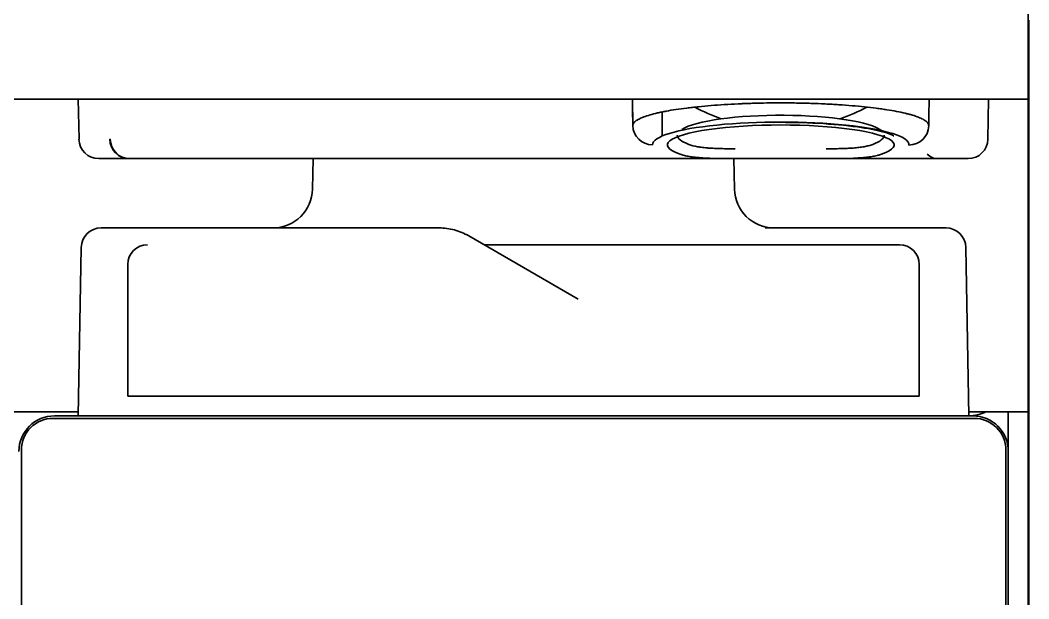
# Model space of a CAD drawing. Header units: inches. Extents: x 885 to 6823, y 710 to 5493.
# Drawn here: x 3214.8 to 3265.8, y 2345.6 to 2374.9 of the extents above; entities that cross this region are included whole.
import ezdxf

# ---------------------------------------------------------------- set-up
doc = ezdxf.new("R2010")
doc.units = ezdxf.units.IN
doc.layers.add('1', color=7, linetype='Continuous', true_color=0xffffff)

msp = doc.modelspace()

# ---------------------------------------------------------------- linework, layer by layer
at = {"layer": '1', "color": 7, "linetype": 'Continuous', "lineweight": 35}
for p, q in [((3265.78, 2370.856), (3265.78, 4018.856)), ((3265.78, 2374.856), (3265.816, 2374.856)), ((3265.816, 2374.856), (3265.816, 2372.856)), ((3265.816, 2372.856), (3265.816, 2316.856)), ((3263.78, 2370.856), (3097.78, 2370.856)), ((3217.78, 2370.856), (3217.816, 2368.838)), ((3245.78, 2370.856), (3245.803, 2369.53)), ((3263.745, 2368.838), (3263.78, 2370.856)), ((3263.78, 2370.856), (3265.78, 2370.856)), ((3265.78, 2370.875), (3265.78, 2355.056)), ((3265.78, 2370.875), (3265.78, 2355.056)), ((3247.28, 2368.997), (3247.28, 2370.183)), ((3218.815, 2367.856), (3220.35, 2367.856)), ((3250.764, 2367.856), (3220.374, 2367.856)), ((3229.646, 2367.856), (3229.62, 2366.321)), ((3255.797, 2367.856), (3250.764, 2367.856)), ((3250.941, 2366.321), (3250.914, 2367.856)), ((3261.188, 2367.856), (3255.797, 2367.856)), ((3261.188, 2367.856), (3262.745, 2367.856)), ((3236.012, 2364.356), (3218.929, 2364.356)), ((3260.178, 2364.356), (3252.5, 2364.356)), ((3260.178, 2364.356), (3261.632, 2364.356)), ((3243.048, 2360.757), (3237.512, 2363.954)), ((3217.929, 2363.373), (3217.78, 2354.856)), ((3238.289, 2363.506), (3259.28, 2363.506)), ((3262.78, 2354.856), (3262.632, 2363.373)), ((3220.28, 2360.411), (3220.28, 2362.506)), ((3260.28, 2362.506), (3260.28, 2360.411)), ((3220.28, 2357.103), (3220.28, 2360.411)), ((3260.28, 2360.411), (3260.28, 2357.103)), ((3220.28, 2355.856), (3220.28, 2357.103)), ((3260.28, 2357.103), (3260.28, 2355.856)), ((3221.28, 2355.856), (3259.28, 2355.856)), ((3217.785, 2355.056), (3191.18, 2355.056)), ((3217.785, 2355.056), (3191.18, 2355.056)), ((3263.78, 2355.056), (3262.776, 2355.056)), ((3263.78, 2355.056), (3262.776, 2355.056)), ((3265.78, 2355.056), (3263.78, 2355.056)), ((3265.78, 2355.056), (3263.78, 2355.056)), ((3264.78, 2355.056), (3264.78, 2354.51)), ((3264.78, 2355.056), (3264.78, 2354.51)), ((3265.78, 2354.51), (3265.78, 2355.056)), ((3265.78, 2354.51), (3265.78, 2355.056)), ((3263.055, 2354.731), (3216.505, 2354.731)), ((3216.58, 2354.856), (3262.98, 2354.856)), ((3264.78, 2354.51), (3264.78, 2353.055)), ((3264.78, 2354.51), (3264.78, 2353.055)), ((3265.78, 2308.151), (3265.78, 2354.51)), ((3265.78, 2308.151), (3265.78, 2354.51)), ((3214.905, 2353.131), (3214.905, 2306.581)), ((3264.655, 2306.581), (3264.655, 2353.131)), ((3264.78, 2353.056), (3264.78, 2306.656))]:
    msp.add_line(p, q, dxfattribs=at)
for centre, radius, start, end in [((3253.28, 2378.439), 9.083, 241.3979, 250.6872), ((3253.28, 2378.439), 9.083, 289.3128, 298.6021), ((3218.815, 2368.856), 1, 181, 270), ((3262.745, 2368.856), 1, 270, 359), ((3227.62, 2366.356), 2, 270, 359), ((3252.941, 2366.356), 2, 181, 270), ((3218.929, 2363.356), 1, 90, 179), ((3261.632, 2363.356), 1, 1, 90), ((3221.28, 2362.506), 1, 90, 180), ((3259.28, 2362.506), 1, 0, 90), ((3262.78, 2356.856), 2, 270, 295.8398), ((3216.58, 2353.056), 1.8, 90, 180), ((3216.505, 2353.131), 1.6, 90, 180), ((3262.98, 2353.056), 1.8, 0, 90), ((3263.055, 2353.131), 1.6, 0, 90)]:
    msp.add_arc(centre, radius, start, end, dxfattribs=at)
for centre, major_axis, ratio, start_param, end_param in [((3253.28, 2368.566), (6.477, 0), 0.176328, 6.264418, 9.430614), ((3253.28, 2369.04), (5.23, 0), 0.193184, 0.232592, 2.843796), ((3246.803, 2369.544), (-0.999, -0.033), 0.984791, 6.267311, 7.821398), ((3253.28, 2368.547), (5.73, 0), 0.176327, 5.80633, 9.901633), ((3259.756, 2369.529), (0.994, -0.106), 0.98464, 4.816817, 6.373149), ((3220.35, 2368.856), (0, 1), 0.981161, 1.58825, 3.141593), ((3220.374, 2368.856), (0, 1), 0.975126, 1.58866, 3.141593), ((3253.28, 2369.04), (5.23, 0), 0.193184, 3.141537, 3.618448), ((3253.28, 2369.04), (5.23, 0), 0.193184, 5.80633, 6.283241)]:
    msp.add_ellipse(centre, major_axis=major_axis, ratio=ratio, start_param=start_param, end_param=end_param, dxfattribs=at)
for points in [[(3245.804, 2369.527), (3245.796, 2369.97), (3245.788, 2370.413), (3245.78, 2370.856)], [(3219.369, 2368.838), (3219.378, 2368.838), (3219.389, 2368.838), (3219.399, 2368.838)], [(3260.671, 2368.083), (3260.762, 2368.008), (3260.939, 2367.894), (3261.107, 2367.856), (3261.188, 2367.856)]]:
    msp.add_open_spline(points, degree=3, dxfattribs=at)
for points, knots in [([(3260.756, 2369.512), (3260.759, 2369.701), (3260.763, 2369.89), (3260.767, 2370.113), (3260.767, 2370.149), (3260.772, 2370.408), (3260.776, 2370.632), (3260.78, 2370.856)], [0, 0, 0, 0, 0.421536, 0.421536, 0.500004, 0.500004, 1, 1, 1, 1]), ([(3245.804, 2369.527), (3245.802, 2369.564), (3245.813, 2369.602), (3245.859, 2369.677), (3245.894, 2369.714), (3245.964, 2369.769), (3245.99, 2369.787), (3246.034, 2369.815), (3246.05, 2369.824), (3246.082, 2369.842), (3246.099, 2369.851), (3246.188, 2369.896), (3246.27, 2369.932), (3246.455, 2370.001), (3246.559, 2370.035), (3246.788, 2370.101), (3246.913, 2370.133), (3247.084, 2370.172), (3247.119, 2370.18), (3247.19, 2370.196), (3247.298, 2370.219), (3247.412, 2370.241), (3247.645, 2370.285), (3247.974, 2370.34), (3248.337, 2370.391), (3248.623, 2370.427), (3248.72, 2370.438), (3248.87, 2370.455), (3248.92, 2370.461), (3249.022, 2370.472), (3249.073, 2370.477), (3249.331, 2370.504), (3249.754, 2370.542), (3250.199, 2370.575), (3250.655, 2370.603), (3250.889, 2370.616), (3251.188, 2370.63), (3251.248, 2370.632), (3251.368, 2370.637), (3251.548, 2370.645), (3251.73, 2370.651), (3252.094, 2370.662), (3252.338, 2370.667), (3252.829, 2370.674), (3253.076, 2370.676), (3253.387, 2370.675), (3253.449, 2370.675), (3253.574, 2370.675), (3253.636, 2370.674), (3253.824, 2370.673), (3253.948, 2370.671), (3254.318, 2370.665), (3254.806, 2370.653), (3255.283, 2370.634), (3255.637, 2370.617), (3255.755, 2370.611), (3255.93, 2370.601), (3255.988, 2370.598), (3256.104, 2370.591), (3256.162, 2370.587), (3256.448, 2370.569), (3256.67, 2370.552), (3257.101, 2370.516), (3257.311, 2370.496), (3257.717, 2370.453), (3257.913, 2370.43), (3258.15, 2370.4), (3258.197, 2370.394), (3258.29, 2370.381), (3258.428, 2370.362), (3258.56, 2370.342), (3258.817, 2370.302), (3259.141, 2370.245), (3259.427, 2370.184), (3259.628, 2370.137), (3259.692, 2370.121), (3259.785, 2370.096), (3259.815, 2370.088), (3259.874, 2370.071), (3259.903, 2370.063), (3260.044, 2370.021), (3260.145, 2369.987), (3260.324, 2369.918), (3260.403, 2369.882), (3260.504, 2369.828), (3260.534, 2369.81), (3260.576, 2369.783), (3260.589, 2369.774), (3260.614, 2369.755), (3260.626, 2369.746), (3260.681, 2369.7), (3260.745, 2369.625), (3260.761, 2369.55), (3260.756, 2369.512)], [0, 0, 0, 0, 0.03125, 0.03125, 0.0625, 0.0625, 0.078125, 0.078125, 0.085938, 0.085938, 0.09375, 0.09375, 0.125, 0.125, 0.15625, 0.15625, 0.1875, 0.1875, 0.195313, 0.195313, 0.203125, 0.21875, 0.21875, 0.25, 0.28125, 0.28125, 0.296875, 0.296875, 0.304688, 0.304688, 0.3125, 0.3125, 0.34375, 0.375, 0.375, 0.40625, 0.40625, 0.414063, 0.414063, 0.421875, 0.4375, 0.4375, 0.46875, 0.46875, 0.5, 0.5, 0.507813, 0.507813, 0.515625, 0.515625, 0.53125, 0.53125, 0.5625, 0.59375, 0.59375, 0.609375, 0.609375, 0.617188, 0.617188, 0.625, 0.625, 0.65625, 0.65625, 0.6875, 0.6875, 0.71875, 0.71875, 0.726563, 0.726563, 0.734375, 0.75, 0.75, 0.78125, 0.8125, 0.8125, 0.828125, 0.828125, 0.835938, 0.835938, 0.84375, 0.84375, 0.875, 0.875, 0.90625, 0.90625, 0.921875, 0.921875, 0.929688, 0.929688, 0.9375, 0.9375, 0.96875, 1, 1, 1, 1]), ([(3252.928, 2369.691), (3253.72, 2369.697), (3255.202, 2369.665), (3257.164, 2369.483), (3258.408, 2369.241), (3258.913, 2369.063), (3258.99, 2369.006), (3258.99, 2369.007)], [0, 0, 0, 0, 0.262778, 0.527093, 0.756551, 0.92408, 1, 1, 1, 1]), ([(3250.983, 2368.356), (3250.857, 2368.356), (3250.734, 2368.356), (3250.552, 2368.358), (3250.493, 2368.359), (3250.375, 2368.361), (3250.317, 2368.362), (3250.145, 2368.366), (3249.924, 2368.374), (3249.716, 2368.386), (3249.591, 2368.396), (3249.567, 2368.398), (3249.518, 2368.403), (3249.445, 2368.409), (3249.375, 2368.417), (3249.239, 2368.434), (3249.152, 2368.447), (3248.907, 2368.491), (3248.761, 2368.528), (3248.634, 2368.576)], [0, 0, 0, 0, 0.125, 0.125, 0.1875, 0.1875, 0.25, 0.25, 0.375, 0.5, 0.5, 0.53125, 0.53125, 0.5625, 0.625, 0.625, 0.75, 0.75, 1, 1, 1, 1]), ([(3257.927, 2368.576), (3257.895, 2368.564), (3257.862, 2368.553), (3257.793, 2368.531), (3257.758, 2368.521), (3257.648, 2368.492), (3257.492, 2368.459), (3257.231, 2368.42), (3257.04, 2368.402), (3256.914, 2368.392), (3256.889, 2368.39), (3256.838, 2368.387), (3256.761, 2368.381), (3256.682, 2368.377), (3256.521, 2368.37), (3256.3, 2368.362), (3255.95, 2368.356), (3255.704, 2368.356), (3255.577, 2368.356)], [0, 0, 0, 0, 0.0625, 0.0625, 0.125, 0.125, 0.25, 0.375, 0.5, 0.5, 0.53125, 0.53125, 0.5625, 0.625, 0.625, 0.75, 0.875, 1, 1, 1, 1]), ([(3250.764, 2367.856), (3250.624, 2367.856), (3250.488, 2367.856), (3250.288, 2367.858), (3250.222, 2367.859), (3250.092, 2367.861), (3250.028, 2367.862), (3249.84, 2367.867), (3249.596, 2367.875), (3249.369, 2367.888), (3249.233, 2367.898), (3249.205, 2367.9), (3249.152, 2367.905), (3249.073, 2367.912), (3248.996, 2367.92), (3248.847, 2367.937), (3248.659, 2367.964), (3248.407, 2368.015), (3248.259, 2368.059), (3248.189, 2368.083)], [0, 0, 0, 0, 0.125, 0.125, 0.1875, 0.1875, 0.25, 0.25, 0.375, 0.5, 0.5, 0.53125, 0.53125, 0.5625, 0.625, 0.625, 0.75, 0.875, 1, 1, 1, 1]), ([(3258.371, 2368.083), (3258.337, 2368.071), (3258.301, 2368.06), (3258.245, 2368.043), (3258.226, 2368.038), (3258.187, 2368.027), (3258.089, 2368.002), (3257.898, 2367.963), (3257.614, 2367.923), (3257.405, 2367.904), (3257.268, 2367.894), (3257.24, 2367.892), (3257.185, 2367.888), (3257.1, 2367.883), (3257.013, 2367.878), (3256.837, 2367.87), (3256.595, 2367.862), (3256.338, 2367.859), (3256.073, 2367.856), (3255.937, 2367.856), (3255.797, 2367.856)], [0, 0, 0, 0, 0.0625, 0.0625, 0.09375, 0.09375, 0.125, 0.25, 0.375, 0.5, 0.5, 0.53125, 0.53125, 0.5625, 0.625, 0.625, 0.75, 0.875, 0.875, 1, 1, 1, 1]), ([(3237.512, 2363.954), (3237.398, 2364.02), (3237.163, 2364.135), (3236.915, 2364.22), (3236.661, 2364.288), (3236.533, 2364.313), (3236.274, 2364.347), (3236.144, 2364.356), (3236.012, 2364.356)], [0, 0, 0, 0, 0.25, 0.5, 0.5, 0.75, 0.75, 1, 1, 1, 1]), ([(3220.28, 2355.856), (3220.281, 2355.856), (3220.287, 2355.856), (3220.304, 2355.856), (3220.312, 2355.856), (3220.326, 2355.856), (3220.33, 2355.856), (3220.341, 2355.856), (3220.347, 2355.856), (3220.377, 2355.856), (3220.407, 2355.856), (3220.46, 2355.856), (3220.479, 2355.856), (3220.51, 2355.856), (3220.52, 2355.856), (3220.542, 2355.856), (3220.554, 2355.856), (3220.611, 2355.856), (3220.661, 2355.856), (3220.729, 2355.856), (3220.743, 2355.856), (3220.771, 2355.856), (3220.786, 2355.856), (3220.83, 2355.856), (3220.86, 2355.856), (3220.951, 2355.856), (3221.014, 2355.856), (3221.097, 2355.856), (3221.113, 2355.856), (3221.146, 2355.856), (3221.163, 2355.856), (3221.213, 2355.856), (3221.247, 2355.856), (3221.28, 2355.856)], [0, 0, 0, 0, 0.118305, 0.118305, 0.181284, 0.181284, 0.212773, 0.212773, 0.244262, 0.244262, 0.370218, 0.370218, 0.433196, 0.433196, 0.464685, 0.464685, 0.496175, 0.496175, 0.622131, 0.622131, 0.65362, 0.65362, 0.685109, 0.685109, 0.748087, 0.748087, 0.874044, 0.874044, 0.905533, 0.905533, 0.937022, 0.937022, 1, 1, 1, 1]), ([(3259.28, 2355.856), (3259.348, 2355.856), (3259.414, 2355.856), (3259.511, 2355.856), (3259.544, 2355.856), (3259.591, 2355.856), (3259.607, 2355.856), (3259.639, 2355.856), (3259.654, 2355.856), (3259.731, 2355.856), (3259.789, 2355.856), (3259.857, 2355.856), (3259.871, 2355.856), (3259.897, 2355.856), (3259.91, 2355.856), (3259.948, 2355.856), (3259.996, 2355.856), (3260.04, 2355.856), (3260.081, 2355.856), (3260.1, 2355.856), (3260.154, 2355.856), (3260.183, 2355.856), (3260.22, 2355.856), (3260.23, 2355.856), (3260.244, 2355.856), (3260.248, 2355.856), (3260.256, 2355.856), (3260.259, 2355.856), (3260.274, 2355.856), (3260.28, 2355.856), (3260.28, 2355.856)], [0, 0, 0, 0, 0.125376, 0.125376, 0.188065, 0.188065, 0.219409, 0.219409, 0.250753, 0.250753, 0.376129, 0.376129, 0.407474, 0.407474, 0.438818, 0.438818, 0.501506, 0.564194, 0.564194, 0.626882, 0.626882, 0.752259, 0.752259, 0.814947, 0.814947, 0.846291, 0.846291, 0.877635, 0.877635, 1, 1, 1, 1])]:
    msp.add_open_spline(points, degree=3, knots=knots, dxfattribs=at)

doc.saveas('drawing.dxf')
